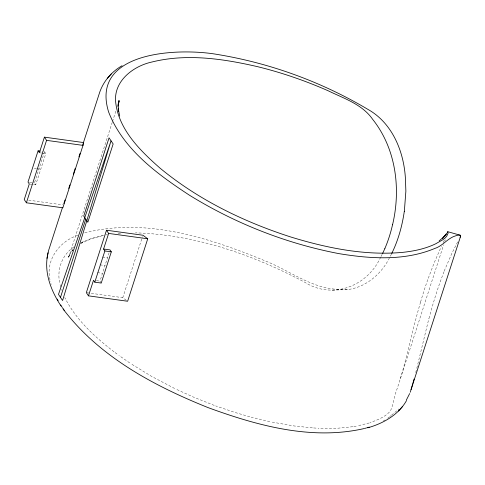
<?xml version="1.0" encoding="UTF-8"?>
<svg xmlns="http://www.w3.org/2000/svg" width="485" height="485" viewBox="0 0 485 485"><rect width="100%" height="100%" fill="white"/><g stroke="black" fill="none" stroke-linecap="round" stroke-linejoin="round"><path stroke-width="0.36" stroke-dasharray="2.42 1.82" d="M416.809 368.23L428.928 318.336M415.748 372.498L416.488 369.576M420.574 302.137C411.522 332.334 406.181 363.586 395.517 393.305C393.693 399.046 393.129 405.205 390.54 410.692C385.545 417.033 377.378 419.937 370.025 422.69M44.523 151.708L45.808 153.636L35.726 184.846L34.441 182.918L44.523 151.708L42.377 151.411M112.259 122.293L68.427 257.996L69.937 253.922L68.555 256.795L70.64 252.952L73.302 249.357M112.49 121.571L115.97 110.804M117.127 107.209L117.594 105.778M101.232 283.052L99.946 281.13L109.113 252.752M126.306 300.282L122.784 297.669L142.481 236.68M400.398 378.694L443.648 244.773M444.812 241.172L445.278 239.735M428.279 278.281L434.184 262.797L441.35 246.483M444.199 271.06L451.814 253.467L457.84 241.536M444.205 240.451L443.108 242.761M380.67 257.123C367.497 286.356 332.504 299.748 304.938 282.349C252.727 254.589 194.97 234.57 135.43 232.848M381.01 256.492L382.362 253.958M72.895 249.805L71.271 251.618L72.817 249.902M390.17 416.354L391.11 415.542M391.583 415.136L398.967 408.958M73.902 246.944C61.85 254.874 56.296 270.472 60.067 284.319M389.643 416.76L387.412 418.416M81.51 243.064L82.626 242.385L81.431 243.076M383.386 420.986L385.108 419.937M80.231 243.767L90.549 239.032L102.844 235.571M81.347 242.488L91.671 238.317L103.614 235.328M77.824 235.316C58.831 241.421 44.438 261.573 50.488 281.712M84.79 232.848C146.052 217.116 209.756 237.989 266.216 261.318C289.236 270.539 309.854 287.059 335.305 289.193C357.851 293.201 379.161 278.105 389.079 258.596A100.419 58.352 -88.9 0 0 391.413 254.134M369.206 422.968L357.269 425.951M105.821 234.934L107.591 234.673M353.789 426.564L356.317 426.139M352.813 426.721L337.748 428.213L318.045 428.2M118.146 233.406L121.329 233.182M332.316 290.182L347.405 289.49M313.637 427.958L316.826 428.152M312.401 427.879L294.013 425.951L271.182 421.944M39.37 152.745L41.516 153.042M42.231 153.139L45.808 153.636M34.332 168.35L36.478 168.647M37.193 168.744L40.764 169.241M29.433 182.227L34.441 182.918M30.003 184.058L32.865 184.452M33.58 184.549L35.726 184.846M28.682 200.172L62.674 204.864M102.505 257.026L107.506 257.717M99.983 264.828L104.984 265.519M97.461 272.637L102.468 273.322M96.37 280.633L99.946 281.13M87.082 292.752L122.784 297.669M269.805 421.659L251.2 417.161M249.787 416.785L234.582 412.335L215.698 405.909M214.279 405.399L194.206 397.415L175.988 389.14M174.636 388.491L151.308 376.214L130.877 363.695M129.719 362.932L118.88 355.39M115.072 352.577L117.794 354.608M114.011 351.789C94.69 336.832 75.896 319.694 64.79 297.541M61.516 289.503L61.777 290.242M60.249 285.034L60.716 286.89M50.98 283.658L51.174 284.428M429.007 318.415A100.419 18.866 -76.5 0 1 444.199 271.303M420.556 302.094A100.474 19.024 -76.6 0 1 428.273 278.208"/><path stroke-width="0.73" d="M47.439 255.965C44.22 273.667 51.452 291.443 61.031 306.017M404.351 211.321L405.872 191.193L405.375 177.716C403.647 150.98 392.159 122.899 367.842 109.337C321.658 81.904 270.193 63.111 217.177 54.423C179.274 47.73 89.707 50.737 108.61 111.974C123.063 149.222 157.267 174.109 189.52 195.249C235.273 223.47 286.162 243.537 338.979 253.637C370.522 258.832 404.617 261.094 434.748 248.465C442.617 246.071 447.412 238.456 455.075 236.019C456.343 235.668 460.447 233.982 460.635 236.122L410.195 392.268M447.516 232.764L447.728 231.691L460.52 235.304M47.585 255.213L48.621 250.405L62.535 207.319M47.003 258.396L48.021 252.782M83.008 145.379L83.547 142.566L44.414 137.14L39.37 152.745L38.085 150.817L28.009 182.033L29.288 183.954L24.25 199.559L26.396 202.785L62.844 207.804L83.008 145.379L46.56 140.359L44.414 137.14M392.565 224.737C401.071 188.926 396.021 148.707 372.692 119.371C362.271 104.275 343.962 98.491 328.218 90.798C305.429 80.771 281.809 72.605 257.626 66.688C223.324 58.77 186.901 53.344 152.199 61.947C133.618 65.875 113.781 80.716 115.618 101.632C118.455 129.398 140.038 150.508 159.886 168.01C198.274 199.784 243.913 221.954 291.176 237.116C326.926 248.053 364.544 255.686 402.077 252.424C413.729 251.218 425.454 248.847 436.027 243.628C439.998 241.027 446.218 239.081 447.685 234.116L448.079 233.309L447.728 231.691M412.984 383.035L413.341 381.689M413.517 381.022L414.057 379.04M411.062 389.6L412.802 383.702M147.731 238.796L127.634 301.252L88.47 295.844L86.336 292.649L106.5 230.223L142.948 235.243L147.731 238.796L108.634 233.424L106.5 230.223M26.396 202.785L46.56 140.359M83.408 142.699L99.182 93.872C102.796 81.983 111.307 71.853 122.062 65.718M63.874 203.53L65.032 199.947M68.731 188.471L69.888 184.882M73.362 174.127L75.211 168.386M78.916 156.91L80.073 153.327M82.62 145.433L83.547 142.566M118.055 104.342L118.983 101.468L118.055 105.766L119.025 100.401L118.388 104.815L118.479 111.21M60.467 297.42L58.497 294.365L111.023 140.892L62.589 300.5L60.467 297.42L85.748 219.159L83.735 216.092L109.052 137.831L113.15 143.972L87.833 222.233L85.748 219.159M88.47 295.844L93.514 280.239L94.799 282.167L101.232 283.052L111.314 251.842L110.028 249.914L103.59 249.029L108.634 233.424M94.799 282.167L104.875 250.951L103.59 249.029M409.655 393.577L406.291 400.18M460.095 237.268L460.368 236.644M384.86 248.599L382.641 253.37M406.418 400.743C398.33 414.978 383.126 423.447 367.812 427.8M446.83 233.115L442.635 238.414L446.2 234.449L444.175 236.71M107.537 78.133L109.252 76.236M109.568 75.872L111.271 73.987M398.476 411.013L400.18 409.128M400.495 408.764L402.211 406.866M444.654 236.165L439.174 240.887M366.642 427.891L367.794 427.54M368.37 427.37L369.285 427.091M364.52 428.473C311.867 440.653 257.48 425.709 208.035 407.594C153.721 385.811 99.085 356.566 63.117 309.036M365.114 428.316L366.066 428.061M38.085 150.817L40.231 151.114M104.875 250.951L111.314 251.842M62.607 307.963L64.305 310.418M60.667 304.986L62.238 307.423M57.23 299.099L58.097 300.67M119.71 116.097L118.249 108.658L118.467 111.174M404.302 211.302A100.419 58.352 -88.9 0 1 391.734 253.485M392.547 224.725A100.474 58.394 -88.9 0 1 384.841 248.575"/></g></svg>
